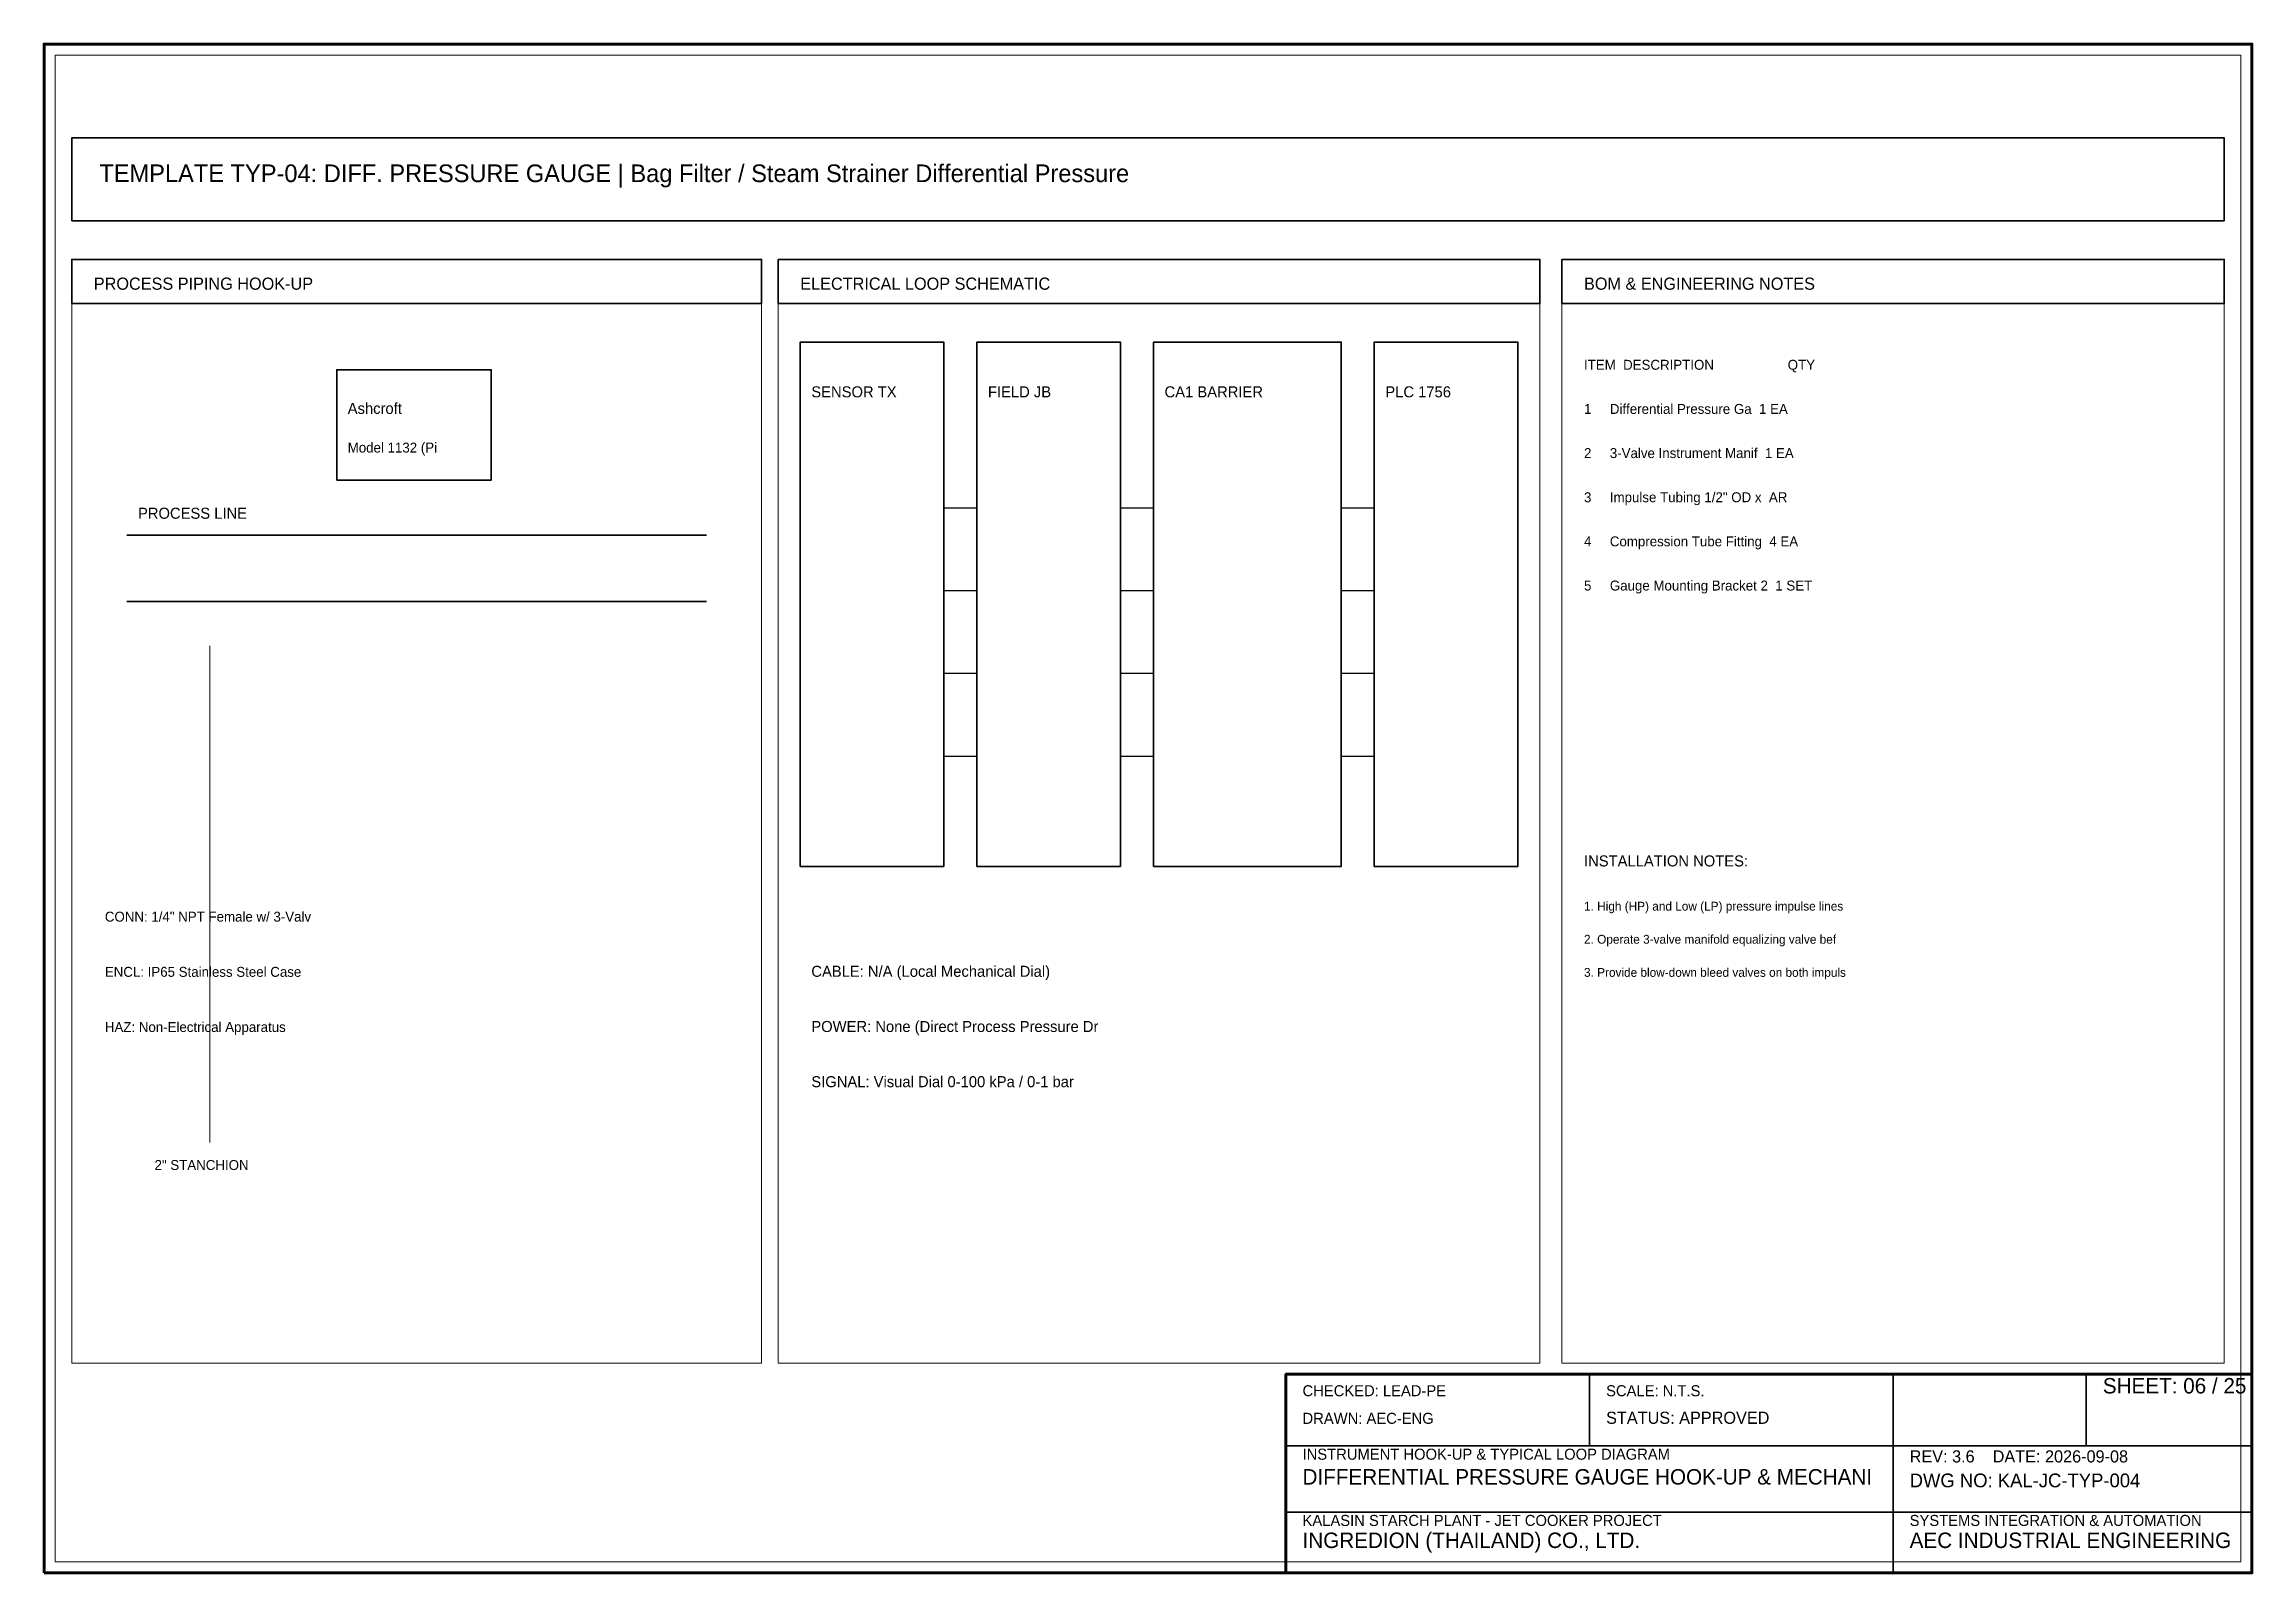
# Model space of a CAD drawing. Header units: millimetres. Extents: x 0 to 400, y 0 to 277.
import ezdxf

# ---------------------------------------------------------------- set-up
doc = ezdxf.new("R2010")
doc.units = ezdxf.units.MM
for name, color, linetype, lineweight in [('0_BORDER', 7, 'Continuous', 70), ('0_TITLE_BLOCK', 4, 'Continuous', 35), ('IE-CABLE', 6, 'Continuous', 25), ('IE-EQUIP', 2, 'Continuous', 35), ('IE-WIRE', 1, 'Continuous', 25), ('NOTATIONS', 8, 'Continuous', 18), ('RELAYS', 30, 'Continuous', 35), ('TER', 3, 'Continuous', 35), ('TEXTS', 7, 'Continuous', 25)]:
    doc.layers.add(name, color=color, linetype=linetype, lineweight=lineweight)

msp = doc.modelspace()

# ---------------------------------------------------------------- linework, layer by layer
at = {"layer": '0_BORDER'}
for points in [[(0, 0), (400, 0), (400, 277), (0, 277)], [(225, 0), (400, 0), (400, 36), (225, 36)]]:
    msp.add_lwpolyline(points, close=True, dxfattribs=at)
at = {"layer": '0_TITLE_BLOCK'}
for p, q in [((280, 23), (280, 36)), ((335, 23), (335, 36)), ((370, 23), (370, 36)), ((225, 23), (400, 23)), ((335, 0), (335, 23)), ((225, 11), (400, 11))]:
    msp.add_line(p, q, dxfattribs=at)
for points in [[(5, 230), (130, 230), (130, 238), (5, 238)], [(133, 230), (271, 230), (271, 238), (133, 238)], [(275, 230), (395, 230), (395, 238), (275, 238)]]:
    msp.add_lwpolyline(points, close=True, dxfattribs=at)
at = {"layer": 'IE-CABLE'}
for p, q in [((195, 193), (201, 193)), ((195, 178), (201, 178)), ((195, 163), (201, 163)), ((195, 148), (201, 148))]:
    msp.add_line(p, q, dxfattribs=at)
at = {"layer": 'IE-EQUIP'}
for p, q in [((15, 188), (120, 188)), ((15, 176), (120, 176))]:
    msp.add_line(p, q, dxfattribs=at)
for points in [[(5, 245), (395, 245), (395, 260), (5, 260)], [(137, 128), (163, 128), (163, 223), (137, 223)], [(241, 128), (267, 128), (267, 223), (241, 223)], [(53, 198), (81, 198), (81, 218), (53, 218)]]:
    msp.add_lwpolyline(points, close=True, dxfattribs=at)
at = {"layer": 'IE-WIRE'}
for p, q in [((163, 193), (169, 193)), ((235, 193), (241, 193)), ((163, 178), (169, 178)), ((235, 178), (241, 178)), ((163, 163), (169, 163)), ((235, 163), (241, 163)), ((163, 148), (169, 148)), ((235, 148), (241, 148))]:
    msp.add_line(p, q, dxfattribs=at)
at = {"layer": 'NOTATIONS'}
msp.add_line((30, 78), (30, 168), dxfattribs=at)
for points in [[(2, 2), (398, 2), (398, 275), (2, 275)], [(5, 38), (130, 38), (130, 238), (5, 238)], [(133, 38), (271, 38), (271, 238), (133, 238)], [(275, 38), (395, 38), (395, 238), (275, 238)]]:
    msp.add_lwpolyline(points, close=True, dxfattribs=at)
at = {"layer": 'RELAYS'}
msp.add_lwpolyline([(201, 128), (235, 128), (235, 223), (201, 223)], close=True, dxfattribs=at)
at = {"layer": 'TER'}
msp.add_lwpolyline([(169, 128), (195, 128), (195, 223), (169, 223)], close=True, dxfattribs=at)

# ---------------------------------------------------------------- texts
at = {"layer": '0_TITLE_BLOCK'}
for s, height, p in [('TEMPLATE TYP-04: DIFF. PRESSURE GAUGE | Bag Filter / Steam Strainer Differential Pressure', 3.2, (10, 252)), ('PROCESS PIPING HOOK-UP', 2.2, (9, 232.5)), ('ELECTRICAL LOOP SCHEMATIC', 2.2, (137, 232.5)), ('BOM & ENGINEERING NOTES', 2.2, (279, 232.5)), ('ITEM  DESCRIPTION                    QTY', 1.8, (279, 218)), ('INSTALLATION NOTES:', 2, (279, 128)), ('SHEET: 06 / 25', 2.8, (373, 32.5)), ('STATUS: APPROVED', 2.2, (283, 27)), ('DIFFERENTIAL PRESSURE GAUGE HOOK-UP & MECHANI', 2.8, (228, 16)), ('INGREDION (THAILAND) CO., LTD.', 2.8, (228, 4.5)), ('AEC INDUSTRIAL ENGINEERING', 2.8, (338, 4.5))]:
    msp.add_text(s, height=height, dxfattribs=at).set_placement(p)
at = {"layer": 'IE-CABLE'}
msp.add_text('CABLE: N/A (Local Mechanical Dial)', height=2, dxfattribs=at).set_placement((139, 108))
at = {"layer": 'NOTATIONS'}
for s, height, p in [('Model 1132 (Pi', 1.8, (55, 203)), ('1. High (HP) and Low (LP) pressure impulse lines', 1.6, (279, 120)), ('2. Operate 3-valve manifold equalizing valve bef', 1.6, (279, 114)), ('3. Provide blow-down bleed valves on both impuls', 1.6, (279, 108)), ('2" STANCHION', 1.8, (20, 73))]:
    msp.add_text(s, height=height, dxfattribs=at).set_placement(p)
at = {"layer": 'TER'}
msp.add_text('FIELD JB', height=2, dxfattribs=at).set_placement((171, 213))
at = {"layer": 'TEXTS'}
for s, height, p in [('Ashcroft', 2, (55, 210)), ('SENSOR TX', 2, (139, 213)), ('CA1 BARRIER', 2, (203, 213)), ('PLC 1756', 2, (243, 213)), ('1     Differential Pressure Ga  1 EA', 1.8, (279, 210)), ('2     3-Valve Instrument Manif  1 EA', 1.8, (279, 202)), ('PROCESS LINE', 2, (17, 191)), ('3     Impulse Tubing 1/2" OD x  AR', 1.8, (279, 194)), ('4     Compression Tube Fitting  4 EA', 1.8, (279, 186)), ('5     Gauge Mounting Bracket 2  1 SET', 1.8, (279, 178)), ('CONN: 1/4" NPT Female w/ 3-Valv', 1.8, (11, 118)), ('ENCL: IP65 Stainless Steel Case', 1.8, (11, 108)), ('POWER: None (Direct Process Pressure Dr', 2, (139, 98)), ('HAZ: Non-Electrical Apparatus ', 1.8, (11, 98)), ('SIGNAL: Visual Dial 0-100 kPa / 0-1 bar', 2, (139, 88)), ('CHECKED: LEAD-PE', 2, (228, 32)), ('SCALE: N.T.S.', 2, (283, 32)), ('DRAWN: AEC-ENG', 2, (228, 27)), ('INSTRUMENT HOOK-UP & TYPICAL LOOP DIAGRAM', 2, (228, 20.5)), ('REV: 3.6    DATE: 2026-09-08', 2.2, (338, 20)), ('DWG NO: KAL-JC-TYP-004', 2.5, (338, 15.5)), ('KALASIN STARCH PLANT - JET COOKER PROJECT', 2, (228, 8.5)), ('SYSTEMS INTEGRATION & AUTOMATION', 2, (338, 8.5))]:
    msp.add_text(s, height=height, dxfattribs=at).set_placement(p)

doc.saveas('drawing.dxf')
